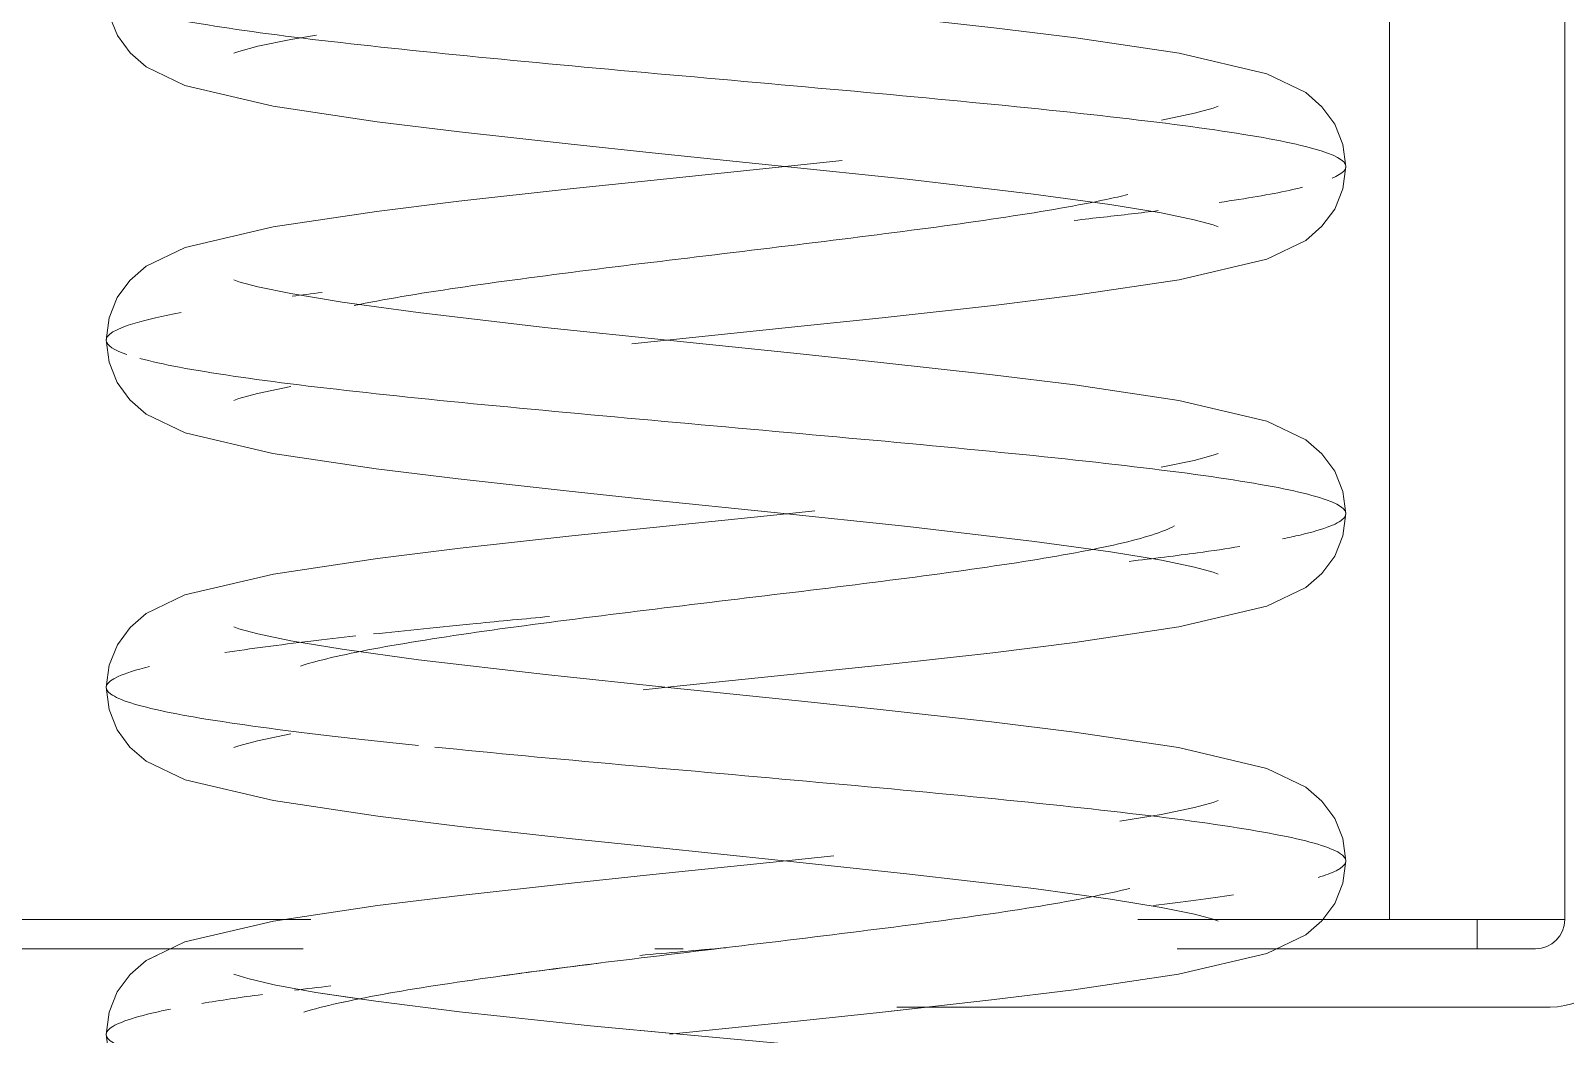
# Model space of a CAD drawing. Extents: x -181672 to 290600, y -29000 to 395522.
# Drawn here: x -90508.1 to -90402.8, y 34906 to 34974.8 of the extents above; entities that cross this region are included whole.
import ezdxf

# ---------------------------------------------------------------- set-up
doc = ezdxf.new("R2010")
doc.units = 0
doc.header["$LTSCALE"] = 10
doc.layers.add('XFM7P20PCW$0$G-IMPT', color=252, linetype='Continuous', lineweight=9)
doc.layers.add('XFM7P20PCW$0$M-EQPM', color=252, linetype='Continuous', lineweight=9)

# ---------------------------------------------------------------- blocks, each defined once
blk = doc.blocks.new('XFM7P20PCW$0$ui_PCW Pump Shockproof Base - PCW防震基座-Renew_dwg_OC500032 UC600021 12___TEÂù_uÂ_Z__ÅK311x186x6t_ipt-1175001-剖面 73')
at = {"layer": 'XFM7P20PCW$0$G-IMPT'}
for p, q in [((132048.37, 25478.5), (132048.37, 25481.43)), ((132048.37, 25481.43), (132048.37, 25478.5)), ((132048.37, 25480.97), (132048.37, 25439.5)), ((132048.37, 25480.97), (132048.37, 25439.5)), ((132048.37, 25478.19), (132048.37, 25471.14)), ((132048.37, 25471.14), (132048.37, 25478.19)), ((132036.37, 25439.5), (132036.37, 25476.18)), ((132036.37, 25439.5), (132036.37, 25476.18)), ((132048.37, 25439.5), (132042.37, 25439.5)), ((132042.5, 25439.5), (132048.37, 25439.5))]:
    blk.add_line(p, q, dxfattribs=at)
blk = doc.blocks.new('XFM7P20PCW$0$ui_PCW Pump Shockproof Base - PCW防震基座-Renew_dwg_OC500032 CE12___TZ__ÅK²Õ_ó-Âù_uÂ__ª_iam-1175004-剖面 73')
blk.add_blockref('XFM7P20PCW$0$ui_PCW Pump Shockproof Base - PCW防震基座-Renew_dwg_OC500032 UC600021 12___TEÂù_uÂ_Z__ÅK311x186x6t_ipt-1175001-剖面 73', (0, 0))
blk = doc.blocks.new('XFM7P20PCW$0$ui_PCW Pump Shockproof Base - PCW防震基座-Renew_dwg_OC500032 UC600021 12___TEÂù_uÂ_Z__ÅK311x186x6t_ipt-V22-剖面 73')
at = {"layer": 'XFM7P20PCW$0$G-IMPT'}
for p, q in [((132048.37, 25604.5), (132048.37, 25439.5)), ((132048.37, 25439.5), (132048.37, 25604.5)), ((132048.37, 25439.5), (132048.37, 25604.5)), ((132036.37, 25560), (132036.37, 25439.5)), ((132036.37, 25560), (132036.37, 25439.5)), ((132048.37, 25478.5), (132048.37, 25485.86)), ((132048.37, 25485.86), (132048.37, 25478.5)), ((132048.37, 25478.19), (132048.37, 25471.14)), ((132048.37, 25471.14), (132048.37, 25478.19)), ((131962.39, 25439.5), (131892.77, 25439.5)), ((131892.77, 25439.5), (131962.39, 25439.5)), ((132036.37, 25439.5), (132019.11, 25439.5)), ((132019.11, 25439.5), (132036.37, 25439.5)), ((132036.37, 25439.5), (132048.37, 25439.5)), ((132042.37, 25439.5), (132048.37, 25439.5))]:
    blk.add_line(p, q, dxfattribs=at)
blk = doc.blocks.new('XFM7P20PCW$0$ui_PCW Pump Shockproof Base - PCW防震基座-Renew_dwg_OC500033 CE12___TZ__ÅK²Õ_ó-Âù_uÂ__k_iam-V24-剖面 73')
blk.add_blockref('XFM7P20PCW$0$ui_PCW Pump Shockproof Base - PCW防震基座-Renew_dwg_OC500032 UC600021 12___TEÂù_uÂ_Z__ÅK311x186x6t_ipt-V22-剖面 73', (0, 0))
blk = doc.blocks.new('XFM7P20PCW$0$ui_PCW Pump Shockproof Base - PCW防震基座-Renew_dwg_50_____j_uÂ_ 85Dx155H-V61-剖面 73')
at = {"layer": 'XFM7P20PCW$0$G-IMPT'}
blk.add_line((131965.86, 25434.05), (131962.74, 25434.51), dxfattribs=at)
at = {"layer": 'XFM7P20PCW$0$G-IMPT', "flags": 128}
for points in [[(131948.37, 25431.62), (131948.57, 25433.15), (131949.13, 25434.54), (131950.01, 25435.73), (131951.12, 25436.69), (131951.84, 25437.04)], [(131959.88, 25435.03), (131958.07, 25435.46), (131957.18, 25435.73), (131957.11, 25435.76)], [(132004.66, 25433.5), (132001.39, 25433.14), (131995.77, 25432.55), (131987.01, 25431.65)], [(131948.37, 25431.62), (131948.57, 25430.1), (131949.13, 25428.71), (131950.01, 25427.52), (131951.12, 25426.56), (131953.77, 25425.28), (131954.97, 25425)], [(132031.71, 25425.13), (132031.16, 25425.63), (132030.56, 25426.06), (132029.31, 25426.69), (132025.67, 25427.65), (132020.58, 25428.42), (132016.06, 25428.96), (132009.6, 25429.62), (131999.86, 25430.53), (131994.17, 25431.05), (131987.96, 25431.62), (131985.02, 25431.9)], [(132024.01, 25425.52), (132025.15, 25425.74), (132025.34, 25425.79)]]:
    blk.add_lwpolyline(points, dxfattribs=at)
at = {"layer": 'XFM7P20PCW$0$G-IMPT'}
for points, knots in [([(131982.28, 25436.53), (131979.76, 25436.21), (131974.22, 25435.5), (131966.91, 25434.37), (131963.26, 25433.57), (131961.93, 25433.16)], [0.83501142, 0.83501142, 0.83501142, 0.83501142, 0.84090909, 0.84848485, 0.85606061, 0.85606061, 0.85606061, 0.85606061]), ([(131996.6, 25425.37), (131994.38, 25425.55), (131987.08, 25426.13), (131975.19, 25427.11), (131963.03, 25428.32), (131954.08, 25429.53), (131948.81, 25430.74), (131947.8, 25431.95), (131950.04, 25432.76), (131951.83, 25433.16)], [0.10870434, 0.10870434, 0.10870434, 0.10870434, 0.1119403, 0.11940299, 0.12686567, 0.13432836, 0.14179104, 0.14925373, 0.15671642, 0.15671642, 0.15671642, 0.15671642]), ([(132001.31, 25425), (132000.08, 25425.1), (131998.63, 25425.21), (131997.17, 25425.33), (131996.95, 25425.35)], [0.106403467, 0.106403467, 0.106403467, 0.106403467, 0.108208955, 0.108530408, 0.108530408, 0.108530408, 0.108530408]), ([(132010.71, 25418.97), (132010.58, 25418.96), (132009.33, 25418.85), (132007.97, 25418.73), (132006.69, 25418.63)], [0.95032358, 0.95032358, 0.95032358, 0.95032358, 0.950757576, 0.954545455, 0.954545455, 0.954545455, 0.954545455]), ([(132021.86, 25415), (132021.63, 25415), (132021.08, 25415), (132020.11, 25415), (132019.16, 25415), (132018.29, 25415), (132017.32, 25415), (132015.43, 25415), (132012.32, 25415), (132009.23, 25415), (132007.6, 25415), (132007.13, 25415)], [-0.35294781, -0.35294781, -0.35294781, -0.35294781, -0.34722222, -0.34027778, -0.33333333, -0.32986111, -0.32638889, -0.31944444, -0.30555556, -0.29166667, -0.28566929, -0.28566929, -0.28566929, -0.28566929]), ([(132007.45, 25415), (132007.95, 25415), (132009.5, 25415), (132012, 25415), (132014.94, 25415), (132017.19, 25415), (132018.83, 25415), (132019.95, 25415), (132020.84, 25415), (132021.35, 25415), (132021.54, 25415)], [-0.67315284, -0.67315284, -0.67315284, -0.67315284, -0.66666667, -0.65277778, -0.63888889, -0.625, -0.61805556, -0.61111111, -0.60416667, -0.59998759, -0.59998759, -0.59998759, -0.59998759])]:
    blk.add_open_spline(points, degree=3, knots=knots, dxfattribs=at)
for points in [[(131954.93, 25433.76), (131956.16, 25433.96), (131957.55, 25434.17), (131959.08, 25434.37)], [(131961.28, 25434.66), (131962.08, 25434.76), (131962.9, 25434.86), (131963.76, 25434.95)], [(131951.83, 25433.16), (131952.12, 25433.23), (131952.44, 25433.3), (131952.77, 25433.36)], [(132012.53, 25424.08), (132010.42, 25424.26), (132008.24, 25424.44), (132006.02, 25424.62)], [(132012.91, 25418.67), (132013.38, 25418.7), (132013.84, 25418.73), (132014.29, 25418.76)]]:
    blk.add_open_spline(points, degree=3, dxfattribs=at)
blk = doc.blocks.new('XFM7P20PCW$0$ui_PCW Pump Shockproof Base - PCW防震基座-Renew_dwg_50_____j_uÂ_ 85Dx155H-V88-剖面 73')
at = {"layer": 'XFM7P20PCW$0$G-IMPT', "flags": 128}
for points in [[(132033.37, 25491.12), (132033.17, 25492.64), (132032.6, 25494.04), (132031.73, 25495.22), (132030.62, 25496.19), (132027.96, 25497.47), (132021.93, 25498.89), (132014.85, 25499.95), (132009.23, 25500.64), (132001.61, 25501.49), (131996.08, 25502.07), (131987.58, 25502.94), (131978.39, 25503.91), (131969.71, 25504.92), (131964.5, 25505.64), (131961.01, 25506.22), (131958.74, 25506.69), (131957.45, 25507.04), (131957.12, 25507.16)], [(131948.37, 25503.02), (131948.57, 25501.5), (131949.14, 25500.11), (131950.01, 25498.92), (131951.11, 25497.96), (131953.77, 25496.68), (131959.82, 25495.26), (131966.95, 25494.19), (131972.6, 25493.5), (131980.24, 25492.65), (131985.8, 25492.07), (131994.44, 25491.18), (132003.28, 25490.25), (132011.96, 25489.24), (132017.19, 25488.52), (132020.7, 25487.94), (132022.97, 25487.47), (132024.27, 25487.12), (132024.62, 25486.99)], [(131962.79, 25500.13), (131961.03, 25499.84), (131958.76, 25499.37), (131957.46, 25499.02), (131957.12, 25498.89)], [(132020.72, 25494.31), (132022.98, 25494.78), (132024.28, 25495.13), (132024.62, 25495.26)], [(131948.37, 25479.23), (131948.57, 25480.75), (131949.13, 25482.14), (131950, 25483.32), (131951.11, 25484.29), (131953.78, 25485.57), (131959.81, 25486.99), (131966.91, 25488.05), (131972.54, 25488.75), (131980.17, 25489.59), (131985.71, 25490.17), (131994.26, 25491.05), (131998.84, 25491.53)], [(132033.37, 25491.12), (132033.17, 25489.6), (132032.6, 25488.21), (132031.73, 25487.03), (132030.62, 25486.06), (132027.96, 25484.78), (132021.93, 25483.36), (132014.83, 25482.3), (132009.2, 25481.6), (132001.57, 25480.76), (131996.03, 25480.18), (131987.47, 25479.3), (131984.4, 25478.98)], [(132033.37, 25467.33), (132033.17, 25468.85), (132032.6, 25470.24), (132031.73, 25471.43), (132030.62, 25472.39), (132027.96, 25473.67), (132021.91, 25475.09), (132014.79, 25476.16), (132009.14, 25476.85), (132001.49, 25477.7), (131995.94, 25478.28), (131987.29, 25479.17), (131978.45, 25480.1), (131969.77, 25481.11), (131964.54, 25481.83), (131961.03, 25482.41), (131958.76, 25482.88), (131957.46, 25483.23), (131957.12, 25483.36)], [(131948.37, 25479.23), (131948.57, 25477.71), (131949.13, 25476.31), (131950, 25475.13), (131951.11, 25474.16), (131953.78, 25472.88), (131959.8, 25471.46), (131966.89, 25470.4), (131972.5, 25469.71), (131980.12, 25468.86), (131985.65, 25468.28), (131994.16, 25467.41), (132003.34, 25466.44), (132012.02, 25465.43), (132017.24, 25464.71), (132020.73, 25464.13), (132023, 25463.66), (132024.28, 25463.31), (132024.62, 25463.19)], [(131961.02, 25476.04), (131958.75, 25475.57), (131957.46, 25475.22), (131957.12, 25475.09)], [(132020.7, 25470.51), (132022.97, 25470.98), (132024.27, 25471.33), (132024.62, 25471.46)], [(131948.37, 25455.43), (131948.57, 25456.95), (131949.14, 25458.34), (131950.01, 25459.53), (131951.12, 25460.49), (131953.77, 25461.77), (131959.83, 25463.19), (131966.98, 25464.26), (131972.64, 25464.96), (131980.29, 25465.81), (131985.87, 25466.39), (131994.58, 25467.28), (131996.95, 25467.53)], [(132033.37, 25467.33), (132033.17, 25465.81), (132032.6, 25464.41), (132031.73, 25463.23), (132030.62, 25462.26), (132027.96, 25460.98), (132021.91, 25459.56), (132014.78, 25458.49), (132009.16, 25457.8), (132001.51, 25456.95), (131995.94, 25456.37), (131987.3, 25455.48), (131985.18, 25455.26)], [(132033.37, 25443.53), (132033.17, 25445.05), (132032.6, 25446.44), (132031.73, 25447.63), (132030.62, 25448.59), (132027.96, 25449.87), (132021.9, 25451.29), (132014.75, 25452.36), (132009.08, 25453.06), (132001.43, 25453.91), (131995.83, 25454.49), (131987.11, 25455.39), (131978.5, 25456.3), (131969.79, 25457.31), (131964.54, 25458.03), (131961.03, 25458.61), (131958.76, 25459.08), (131957.46, 25459.43), (131957.12, 25459.56)], [(131948.37, 25455.43), (131948.57, 25453.91), (131949.13, 25452.51), (131950, 25451.33), (131951.11, 25450.36), (131953.78, 25449.08), (131959.84, 25447.66), (131966.99, 25446.59), (131972.64, 25445.89), (131980.31, 25445.04), (131985.92, 25444.46), (131994.65, 25443.56), (132003.24, 25442.65), (132011.98, 25441.63), (132017.22, 25440.91), (132020.71, 25440.34), (132022.99, 25439.87), (132024.27, 25439.52), (132024.62, 25439.39)], [(131961.02, 25452.24), (131958.74, 25451.76), (131957.46, 25451.42), (131957.12, 25451.29)], [(132017.86, 25446.24), (132020.71, 25446.71), (132022.98, 25447.18), (132024.27, 25447.53), (132024.62, 25447.66)], [(131948.37, 25431.62), (131948.57, 25433.15), (131949.13, 25434.54), (131950.01, 25435.73), (131951.12, 25436.69), (131953.77, 25437.97), (131959.83, 25439.39), (131966.98, 25440.46), (131972.64, 25441.16), (131980.27, 25442), (131985.86, 25442.59), (131994.53, 25443.48), (131998.27, 25443.87)], [(132033.37, 25443.53), (132033.17, 25442.01), (132032.6, 25440.61), (132031.73, 25439.42), (132030.62, 25438.46), (132027.96, 25437.18), (132021.89, 25435.76), (132014.72, 25434.68), (132009.06, 25433.99), (132001.39, 25433.14), (131995.77, 25432.55), (131987.01, 25431.65)], [(132033.36, 25421.1), (132033.16, 25422.6), (132032.59, 25423.98), (132031.71, 25425.13), (132031.16, 25425.63), (132030.56, 25426.06), (132029.31, 25426.69), (132025.67, 25427.65), (132020.58, 25428.42), (132016.06, 25428.96), (132009.6, 25429.62), (131999.86, 25430.53), (131994.17, 25431.05), (131987.96, 25431.62), (131981.57, 25432.23), (131972.6, 25433.18), (131966.86, 25433.9), (131962.74, 25434.51), (131959.88, 25435.03), (131958.07, 25435.46), (131957.18, 25435.73), (131957.11, 25435.76)]]:
    blk.add_lwpolyline(points, dxfattribs=at)
at = {"layer": 'XFM7P20PCW$0$G-IMPT'}
for points, knots in [([(132032.43, 25490.33), (132033.18, 25490.65), (132033.87, 25491.37), (132031.28, 25492.5), (132024.41, 25493.71), (132014.14, 25494.92), (132001.51, 25496.13), (131987.8, 25497.34), (131974.41, 25498.55), (131962.68, 25499.77), (131953.81, 25500.98), (131948.69, 25502.19), (131947.85, 25503.4), (131950.41, 25504.28), (131952.72, 25504.76), (131953.1, 25504.83)], [0.50899979, 0.50899979, 0.50899979, 0.50899979, 0.51492537, 0.52238806, 0.52985075, 0.53731343, 0.54477612, 0.55223881, 0.55970149, 0.56716418, 0.57462687, 0.58208955, 0.58955224, 0.59701493, 0.59836665, 0.59836665, 0.59836665, 0.59836665]), ([(132018.42, 25489.21), (132017.96, 25489.09), (132015.71, 25488.58), (132010.39, 25487.66), (132001.41, 25486.45), (131991.37, 25485.23), (131981.28, 25484.02), (131972.15, 25482.81), (131967.34, 25482.01), (131965.37, 25481.6)], [0.50544231, 0.50544231, 0.50544231, 0.50544231, 0.50757576, 0.51515152, 0.52272727, 0.53030303, 0.53787879, 0.54545455, 0.5530303, 0.5530303, 0.5530303, 0.5530303]), ([(132024.67, 25488.66), (132025.14, 25488.73), (132027.42, 25489.07), (132029.25, 25489.42), (132030.39, 25489.7)], [0.498709592, 0.498709592, 0.498709592, 0.498709592, 0.5, 0.505130098, 0.505130098, 0.505130098, 0.505130098]), ([(132014.73, 25487.43), (132015.42, 25487.51), (132017.43, 25487.73), (132019.31, 25487.95), (132020.49, 25488.1)], [0.491164175, 0.491164175, 0.491164175, 0.491164175, 0.492537313, 0.49524985, 0.49524985, 0.49524985, 0.49524985]), ([(131949.79, 25478.24), (131948.89, 25478.55), (131947.79, 25479.27), (131949.39, 25480.23), (131952.23, 25480.87), (131953.5, 25481.11)], [0.43452374, 0.43452374, 0.43452374, 0.43452374, 0.44029851, 0.44776119, 0.45217286, 0.45217286, 0.45217286, 0.45217286]), ([(132029.03, 25465.6), (132029.46, 25465.69), (132031.71, 25466.18), (132034, 25467.07), (132032.73, 25468.28), (132027.21, 25469.49), (132018.02, 25470.7), (132006.07, 25471.91), (131992.58, 25473.12), (131978.92, 25474.34), (131966.47, 25475.55), (131956.49, 25476.76), (131952.16, 25477.57), (131950.68, 25477.97)], [0.35660188, 0.35660188, 0.35660188, 0.35660188, 0.35820896, 0.36567164, 0.37313433, 0.38059701, 0.3880597, 0.39552239, 0.40298507, 0.41044776, 0.41791045, 0.42537313, 0.43283582, 0.43283582, 0.43283582, 0.43283582]), ([(132021.61, 25466.49), (132021.23, 25466.28), (132019.7, 25465.67), (132015.24, 25464.65), (132007.46, 25463.44), (131998.01, 25462.23), (131987.83, 25461.02), (131977.96, 25459.8), (131969.4, 25458.59), (131964.27, 25457.62), (131962.2, 25457.05), (131961.68, 25456.88)], [0.64754543, 0.64754543, 0.64754543, 0.64754543, 0.65151515, 0.65909091, 0.66666667, 0.67424242, 0.68181818, 0.68939394, 0.6969697, 0.70454545, 0.70766078, 0.70766078, 0.70766078, 0.70766078]), ([(132018.5, 25464.06), (132020.18, 25464.25), (132022.89, 25464.59), (132025.2, 25464.93), (132026.1, 25465.08)], [0.347098266, 0.347098266, 0.347098266, 0.347098266, 0.350746269, 0.353388991, 0.353388991, 0.353388991, 0.353388991]), ([(131966.69, 25459.08), (131968.91, 25459.32), (131972.84, 25459.72), (131977.06, 25460.12), (131978.77, 25460.28)], [0.316448309, 0.316448309, 0.316448309, 0.316448309, 0.320895522, 0.323834104, 0.323834104, 0.323834104, 0.323834104]), ([(131956.51, 25457.81), (131958.24, 25458.07), (131961.11, 25458.45), (131964.41, 25458.83), (131965.48, 25458.95)], [0.308596576, 0.308596576, 0.308596576, 0.308596576, 0.313432836, 0.315627879, 0.315627879, 0.315627879, 0.315627879]), ([(131969.78, 25451.44), (131966.22, 25451.81), (131959.35, 25452.58), (131951.8, 25453.75), (131947.96, 25454.96), (131948.4, 25455.99), (131950.41, 25456.62), (131951.34, 25456.85)], [0.26935755, 0.26935755, 0.26935755, 0.26935755, 0.2761194, 0.28358209, 0.29104478, 0.29850746, 0.30268799, 0.30268799, 0.30268799, 0.30268799]), ([(132031.46, 25442.39), (132031.98, 25442.54), (132033.47, 25443.1), (132033.66, 25444.06), (132029.57, 25445.27), (132021.56, 25446.48), (132010.44, 25447.7), (131997.33, 25448.91), (131983.57, 25450.12), (131974.89, 25450.92), (131970.9, 25451.33)], [0.21355051, 0.21355051, 0.21355051, 0.21355051, 0.21641791, 0.2238806, 0.23134328, 0.23880597, 0.24626866, 0.25373134, 0.26119403, 0.26865672, 0.26865672, 0.26865672, 0.26865672]), ([(132001.31, 25425), (132000.08, 25425.1), (131996.3, 25425.4), (131987.4, 25426.1), (131975.19, 25427.11), (131963.03, 25428.32), (131954.08, 25429.53), (131948.81, 25430.74), (131947.8, 25431.95), (131950.04, 25432.76), (131951.83, 25433.16)], [0.10640347, 0.10640347, 0.10640347, 0.10640347, 0.10820896, 0.1119403, 0.11940299, 0.12686567, 0.13432836, 0.14179104, 0.14925373, 0.15671642, 0.15671642, 0.15671642, 0.15671642])]:
    blk.add_open_spline(points, degree=3, knots=knots, dxfattribs=at)
for points in [[(131961.12, 25482.24), (131961.78, 25482.32), (131962.47, 25482.4), (131963.17, 25482.49)], [(132018.55, 25441.64), (132016.95, 25441.24), (132012.79, 25440.43), (132004.34, 25439.22), (131994.52, 25438.01), (131984.33, 25436.8), (131974.81, 25435.59), (131966.91, 25434.37), (131963.26, 25433.57), (131961.93, 25433.16)], [(132020.17, 25440.46), (132022.21, 25440.71), (132024.06, 25440.96), (132025.67, 25441.21)], [(131984.96, 25437.05), (131986.91, 25437.22), (131988.88, 25437.4), (131990.85, 25437.57)], [(131954.93, 25433.76), (131956.16, 25433.96), (131957.55, 25434.17), (131959.08, 25434.37)], [(131961.28, 25434.66), (131962.08, 25434.76), (131962.9, 25434.86), (131963.76, 25434.95)], [(131951.83, 25433.16), (131952.12, 25433.23), (131952.44, 25433.3), (131952.77, 25433.36)]]:
    blk.add_open_spline(points, degree=3, dxfattribs=at)
blk = doc.blocks.new('XFM7P20PCW$0$ui_PCW Pump Shockproof Base - _D_PCW Pump Shockproof Base_3000Lx1500Wx300H-1175038-剖面 73')
at = {"layer": 'XFM7P20PCW$0$G-IMPT'}
for p, q in [((132048.37, 25604.5), (132048.37, 25439.5)), ((132048.37, 25478.5), (132048.37, 25485.86)), ((132048.37, 25485.86), (132048.37, 25478.5)), ((132048.37, 25478.5), (132048.37, 25481.43)), ((132048.37, 25481.43), (132048.37, 25478.5)), ((132048.37, 25439.5), (132048.37, 25480.97)), ((132048.37, 25478.19), (132048.37, 25471.14)), ((132048.37, 25471.14), (132048.37, 25478.19)), ((132048.37, 25478.19), (132048.37, 25471.14)), ((132048.37, 25471.14), (132048.37, 25478.19)), ((131985.98, 25437.5), (131987.93, 25437.5)), ((131987.93, 25437.5), (131985.98, 25437.5)), ((132021.79, 25437.5), (132046.37, 25437.5)), ((132046.37, 25437.5), (132021.79, 25437.5)), ((132002.58, 25433.5), (132047.37, 25433.5)), ((132047.37, 25433.5), (132002.58, 25433.5))]:
    blk.add_line(p, q, dxfattribs=at)
for centre, radius in [((132046.37, 25439.5), 2), ((132046.37, 25439.5), 2), ((132047.37, 25438.5), 5), ((132047.37, 25438.5), 5)]:
    blk.add_arc(centre, radius, 270, 0, dxfattribs=at)
at = {"layer": 'XFM7P20PCW$0$M-EQPM'}
for p, q in [((132042.37, 25437.5), (132042.37, 25439.5)), ((131901.92, 25437.5), (131961.88, 25437.5)), ((131961.88, 25437.5), (131901.92, 25437.5)), ((131985.98, 25437.5), (131987.93, 25437.5)), ((131987.93, 25437.5), (131985.98, 25437.5)), ((132021.79, 25437.5), (132036.37, 25437.5)), ((132036.37, 25437.5), (132021.79, 25437.5)), ((132036.37, 25437.5), (132040.61, 25437.5)), ((132040.61, 25437.5), (132036.37, 25437.5))]:
    blk.add_line(p, q, dxfattribs=at)
for name in ['XFM7P20PCW$0$ui_PCW Pump Shockproof Base - PCW防震基座-Renew_dwg_OC500033 CE12___TZ__ÅK²Õ_ó-Âù_uÂ__k_iam-V24-剖面 73', 'XFM7P20PCW$0$ui_PCW Pump Shockproof Base - PCW防震基座-Renew_dwg_OC500032 CE12___TZ__ÅK²Õ_ó-Âù_uÂ__ª_iam-1175004-剖面 73', 'XFM7P20PCW$0$ui_PCW Pump Shockproof Base - PCW防震基座-Renew_dwg_50_____j_uÂ_ 85Dx155H-V88-剖面 73', 'XFM7P20PCW$0$ui_PCW Pump Shockproof Base - PCW防震基座-Renew_dwg_50_____j_uÂ_ 85Dx155H-V61-剖面 73']:
    blk.add_blockref(name, (0, 0))
blk = doc.blocks.new('XFM7P20PCW')
at = {"layer": 'XFM7P20PCW$0$M-EQPM'}
blk.add_blockref('XFM7P20PCW$0$ui_PCW Pump Shockproof Base - _D_PCW Pump Shockproof Base_3000Lx1500Wx300H-1175038-剖面 73', (-222451.2611, 9474.36688), dxfattribs=at)

msp = doc.modelspace()

# ---------------------------------------------------------------- block references
msp.add_blockref('XFM7P20PCW', (0, 0))

doc.saveas('drawing.dxf')
